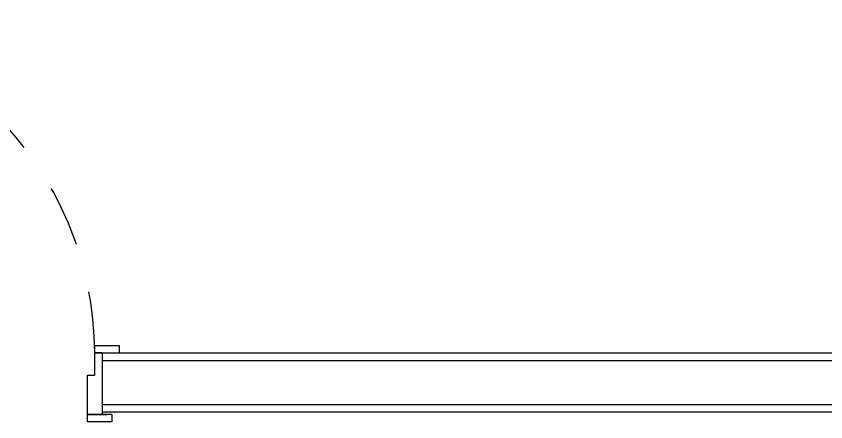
# Model space of a CAD drawing. Header units: millimetres. Extents: x 188.6 to 263.2, y 40.1 to 120.1.
# Drawn here: x 224.403 to 226.051, y 75.66 to 76.485 of the extents above; entities that cross this region are included whole.
import ezdxf

# ---------------------------------------------------------------- set-up
doc = ezdxf.new("R2010")
doc.units = ezdxf.units.MM
doc.linetypes.add('XREF-TIPO$0$HIDDEN2', pattern=[0.1875, 0.125, -0.0625])
doc.layers.add('ARQ', color=8, linetype='Continuous')

# ---------------------------------------------------------------- blocks, each defined once
blk = doc.blocks.new('XREF-TIPO$0$A$C73AF7F6B')
at = {"color": 0}
for p, q in [((0.05, 0.14), (0.05, 0.825)), ((0.05, 0.825), (0.05, 0.14)), ((0.05, 0.825), (0.08, 0.825)), ((0.08, 0.825), (0.08, 0.14)), ((0.08, 0.14), (0.08, 0.825)), ((0, 0.155), (0.05, 0.155)), ((0, 0.14), (0, 0.155)), ((0.75, 0.155), (0.8, 0.155)), ((0.75, 0.14), (0.75, 0.155)), ((0.8, 0.155), (0.8, 0.14)), ((0, 0.14), (0.05, 0.14)), ((0.05, 0.14), (0.035, 0.14)), ((0.035, 0.015), (0.035, 0.14)), ((0.08, 0.14), (0.05, 0.14)), ((0.05, 0.14), (0.08, 0.14)), ((0.05, 0.14), (0.05, 0.095)), ((0.765, 0.14), (0.75, 0.14)), ((0.75, 0.095), (0.75, 0.14)), ((0.75, 0.14), (0.8, 0.14)), ((0.765, 0.14), (0.765, 0.015)), ((0.05, 0.095), (0.065, 0.095)), ((0.065, 0.095), (0.065, 0.015)), ((0.735, 0.095), (0.75, 0.095)), ((0.735, 0.015), (0.735, 0.095)), ((0.015, 0), (0.015, 0.015)), ((0.065, 0.015), (0.015, 0.015)), ((0.035, 0.015), (0.065, 0.015)), ((0.065, 0.015), (0.065, 0)), ((0.735, 0), (0.735, 0.015)), ((0.735, 0.015), (0.775, 0.015)), ((0.785, 0.015), (0.735, 0.015)), ((0.785, 0.015), (0.785, 0)), ((0.065, 0), (0.015, 0)), ((0.785, 0), (0.735, 0))]:
    blk.add_line(p, q, dxfattribs=at)
at = {"color": 0, "linetype": 'XREF-TIPO$0$HIDDEN2'}
blk.add_arc((0.0627, 0.1378), 0.6873, 0.1848, 91.0562, dxfattribs=at)

msp = doc.modelspace()

# ---------------------------------------------------------------- linework, layer by layer
at = {"layer": 'ARQ'}
for p, q in [((224.5782, 75.7996), (226.2632, 75.7996)), ((224.5782, 75.7996), (226.2632, 75.7996)), ((224.5782, 75.7846), (226.2782, 75.7846)), ((224.5782, 75.7846), (224.5782, 75.6946)), ((224.5782, 75.7846), (226.2782, 75.7846)), ((224.5782, 75.7846), (224.5782, 75.6946)), ((224.5782, 75.6946), (226.3682, 75.6946)), ((224.5782, 75.6946), (226.3682, 75.6946)), ((224.5782, 75.6796), (226.3832, 75.6796)), ((224.5782, 75.6796), (226.3832, 75.6796))]:
    msp.add_line(p, q, dxfattribs=at)

# ---------------------------------------------------------------- block references
msp.add_blockref('XREF-TIPO$0$A$C73AF7F6B', (223.8132, 75.6596), dxfattribs=at)
msp.add_blockref('XREF-TIPO$0$A$C73AF7F6B', (223.8132, 75.6596), dxfattribs=at)

doc.saveas('drawing.dxf')
